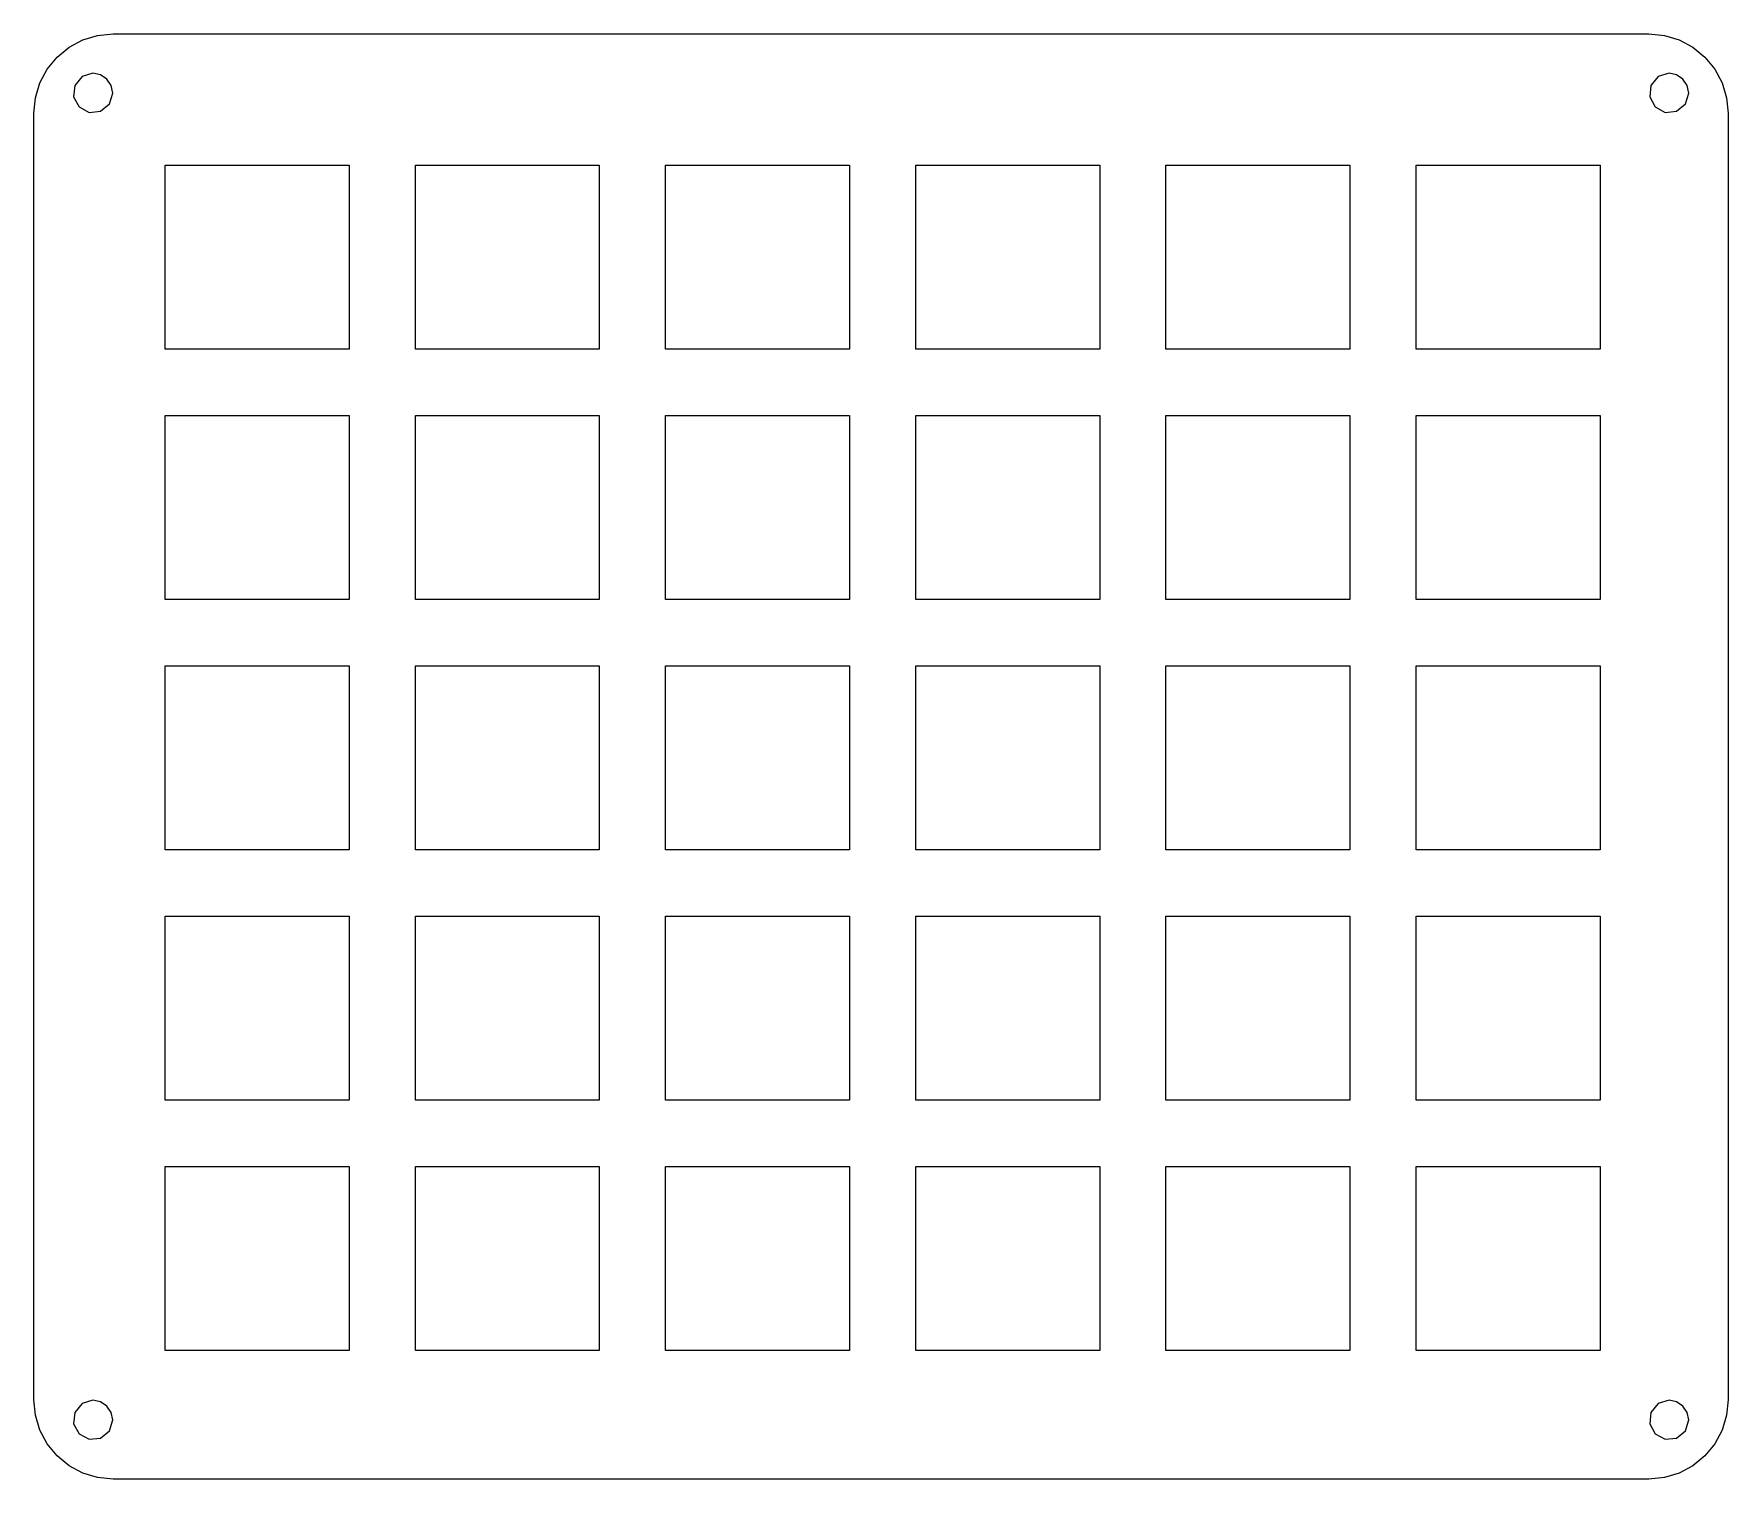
# Model space of a CAD drawing. Extents: x 0 to 129, y 10 to 120.
import ezdxf

# ---------------------------------------------------------------- set-up
doc = ezdxf.new("R2010")
doc.units = 0

msp = doc.modelspace()

# ---------------------------------------------------------------- linework, layer by layer
at = {"layer": 'Layer 1'}
for p, q in [((4.850311, 119.882848), (6.032735, 120)), ((6.032735, 120), (122.967265, 120)), ((6.032735, 120), (6.032735, 120)), ((122.967265, 120), (124.149689, 119.882848)), ((1.766947, 118.230577), (2.685771, 118.985009)), ((2.685771, 118.985009), (3.724107, 119.540142)), ((3.724107, 119.540142), (4.850311, 119.882848)), ((124.149689, 119.882848), (125.275893, 119.540142)), ((125.275893, 119.540142), (126.314229, 118.985009)), ((126.314229, 118.985009), (127.233053, 118.230577)), ((1.01357, 117.310465), (1.766947, 118.230577)), ((127.233053, 118.230577), (127.98643, 117.310465)), ((0.116988, 115.142892), (0.459215, 116.270674)), ((0.459215, 116.270674), (1.01357, 117.310465)), ((3.666645, 116.747204), (3.114181, 116.074025)), ((4.5, 117), (3.666645, 116.747204)), ((5.074025, 116.885819), (4.5, 117)), ((4.5, 117), (4.5, 117)), ((5.56066, 116.56066), (5.074025, 116.885819)), ((5.885819, 116.074025), (5.56066, 116.56066)), ((123.666645, 116.747204), (123.114181, 116.074025)), ((124.5, 117), (123.666645, 116.747204)), ((125.074025, 116.885819), (124.5, 117)), ((124.5, 117), (124.5, 117)), ((125.56066, 116.56066), (125.074025, 116.885819)), ((125.885819, 116.074025), (125.56066, 116.56066)), ((127.98643, 117.310465), (128.540785, 116.270674)), ((128.540785, 116.270674), (128.883012, 115.142892)), ((0, 113.95881), (0.116988, 115.142892)), ((3.114181, 116.074025), (3.028822, 115.207365)), ((3.028822, 115.207365), (3.43934, 114.43934)), ((5.747204, 114.666645), (6, 115.5)), ((6, 115.5), (5.885819, 116.074025)), ((123.114181, 116.074025), (123.028822, 115.207365)), ((123.028822, 115.207365), (123.43934, 114.43934)), ((125.747204, 114.666645), (126, 115.5)), ((126, 115.5), (125.885819, 116.074025)), ((128.883012, 115.142892), (129, 113.95881)), ((0, 16.04119), (0, 113.95881)), ((3.43934, 114.43934), (4.207365, 114.028822)), ((4.207365, 114.028822), (5.074025, 114.114181)), ((5.074025, 114.114181), (5.747204, 114.666645)), ((123.43934, 114.43934), (124.207365, 114.028822)), ((124.207365, 114.028822), (125.074025, 114.114181)), ((125.074025, 114.114181), (125.747204, 114.666645)), ((129, 113.95881), (129, 16.04119)), ((0.116988, 14.857108), (0, 16.04119)), ((3.666645, 15.747204), (3.114181, 15.074025)), ((4.5, 16), (3.666645, 15.747204)), ((5.074025, 15.885819), (4.5, 16)), ((4.5, 16), (4.5, 16)), ((5.56066, 15.56066), (5.074025, 15.885819)), ((5.885819, 15.074025), (5.56066, 15.56066)), ((123.666645, 15.747204), (123.114181, 15.074025)), ((124.5, 16), (123.666645, 15.747204)), ((125.074025, 15.885819), (124.5, 16)), ((124.5, 16), (124.5, 16)), ((125.56066, 15.56066), (125.074025, 15.885819)), ((125.885819, 15.074025), (125.56066, 15.56066)), ((129, 16.04119), (128.883012, 14.857108)), ((0.459215, 13.729326), (0.116988, 14.857108)), ((3.114181, 15.074025), (3.028822, 14.207365)), ((3.028822, 14.207365), (3.43934, 13.43934)), ((5.747204, 13.666645), (6, 14.5)), ((6, 14.5), (5.885819, 15.074025)), ((123.114181, 15.074025), (123.028822, 14.207365)), ((123.028822, 14.207365), (123.43934, 13.43934)), ((125.747204, 13.666645), (126, 14.5)), ((126, 14.5), (125.885819, 15.074025)), ((128.883012, 14.857108), (128.540785, 13.729326)), ((1.01357, 12.689535), (0.459215, 13.729326)), ((3.43934, 13.43934), (4.207365, 13.028822)), ((4.207365, 13.028822), (5.074025, 13.114181)), ((5.074025, 13.114181), (5.747204, 13.666645)), ((123.43934, 13.43934), (124.207365, 13.028822)), ((124.207365, 13.028822), (125.074025, 13.114181)), ((125.074025, 13.114181), (125.747204, 13.666645)), ((128.540785, 13.729326), (127.98643, 12.689535)), ((1.766947, 11.769423), (1.01357, 12.689535)), ((2.685771, 11.014991), (1.766947, 11.769423)), ((127.233053, 11.769423), (126.314229, 11.014991)), ((127.98643, 12.689535), (127.233053, 11.769423)), ((3.724107, 10.459858), (2.685771, 11.014991)), ((4.850311, 10.117152), (3.724107, 10.459858)), ((125.275893, 10.459858), (124.149689, 10.117152)), ((126.314229, 11.014991), (125.275893, 10.459858)), ((6.032735, 10), (4.850311, 10.117152)), ((122.967265, 10), (6.032735, 10)), ((124.149689, 10.117152), (122.967265, 10))]:
    msp.add_line(p, q, dxfattribs=at)
at = {"layer": 'switch-cutout-locations'}
for p, q in [((10, 110), (24, 110)), ((10, 96), (10, 110)), ((24, 110), (24, 96)), ((29.05, 110), (43.05, 110)), ((29.05, 96), (29.05, 110)), ((43.05, 110), (43.05, 96)), ((48.1, 110), (62.1, 110)), ((48.1, 96), (48.1, 110)), ((62.1, 110), (62.1, 96)), ((67.15, 110), (81.15, 110)), ((67.15, 96), (67.15, 110)), ((81.15, 110), (81.15, 96)), ((86.2, 110), (100.2, 110)), ((86.2, 96), (86.2, 110)), ((100.2, 110), (100.2, 96)), ((105.25, 110), (119.25, 110)), ((105.25, 96), (105.25, 110)), ((119.25, 110), (119.25, 96)), ((24, 96), (10, 96)), ((43.05, 96), (29.05, 96)), ((62.1, 96), (48.1, 96)), ((81.15, 96), (67.15, 96)), ((100.2, 96), (86.2, 96)), ((119.25, 96), (105.25, 96)), ((10, 90.949997), (24, 90.949997)), ((10, 76.949997), (10, 90.949997)), ((24, 90.949997), (24, 76.949997)), ((29.050003, 90.949997), (43.050003, 90.949997)), ((29.050003, 76.949997), (29.050003, 90.949997)), ((43.050003, 90.949997), (43.050003, 76.949997)), ((48.100006, 90.949997), (62.100006, 90.949997)), ((48.100006, 76.949997), (48.100006, 90.949997)), ((62.100006, 90.949997), (62.100006, 76.949997)), ((67.149994, 90.949997), (81.149994, 90.949997)), ((67.149994, 76.949997), (67.149994, 90.949997)), ((81.149994, 90.949997), (81.149994, 76.949997)), ((86.199997, 90.949997), (100.199997, 90.949997)), ((86.199997, 76.949997), (86.199997, 90.949997)), ((100.199997, 90.949997), (100.199997, 76.949997)), ((105.25, 90.949997), (119.25, 90.949997)), ((105.25, 76.949997), (105.25, 90.949997)), ((119.25, 90.949997), (119.25, 76.949997)), ((24, 76.949997), (10, 76.949997)), ((43.050003, 76.949997), (29.050003, 76.949997)), ((62.100006, 76.949997), (48.100006, 76.949997)), ((81.149994, 76.949997), (67.149994, 76.949997)), ((100.199997, 76.949997), (86.199997, 76.949997)), ((119.25, 76.949997), (105.25, 76.949997)), ((10, 71.900002), (24, 71.900002)), ((10, 57.900002), (10, 71.900002)), ((24, 71.900002), (24, 57.900002)), ((29.049999, 71.900002), (43.049999, 71.900002)), ((29.049999, 57.900002), (29.049999, 71.900002)), ((43.049999, 71.900002), (43.049999, 57.900002)), ((48.099995, 71.900002), (62.099995, 71.900002)), ((48.099995, 57.900002), (48.099995, 71.900002)), ((62.099995, 71.900002), (62.099995, 57.900002)), ((67.149994, 71.900002), (81.149994, 71.900002)), ((67.149994, 57.900002), (67.149994, 71.900002)), ((81.149994, 71.900002), (81.149994, 57.900002)), ((86.199997, 71.900002), (100.199997, 71.900002)), ((86.199997, 57.900002), (86.199997, 71.900002)), ((100.199997, 71.900002), (100.199997, 57.900002)), ((105.25, 71.900002), (119.25, 71.900002)), ((105.25, 57.900002), (105.25, 71.900002)), ((119.25, 71.900002), (119.25, 57.900002)), ((24, 57.900002), (10, 57.900002)), ((43.049999, 57.900002), (29.049999, 57.900002)), ((62.099995, 57.900002), (48.099995, 57.900002)), ((81.149994, 57.900002), (67.149994, 57.900002)), ((100.199997, 57.900002), (86.199997, 57.900002)), ((119.25, 57.900002), (105.25, 57.900002)), ((10, 52.85), (24, 52.85)), ((10, 38.85), (10, 52.85)), ((24, 52.85), (24, 38.85)), ((29.049995, 52.85), (43.049995, 52.85)), ((29.049995, 38.85), (29.049995, 52.85)), ((43.049995, 52.85), (43.049995, 38.85)), ((48.099998, 52.85), (62.099998, 52.85)), ((48.099998, 38.85), (48.099998, 52.85)), ((62.099998, 52.85), (62.099998, 38.85)), ((67.149986, 52.85), (81.149986, 52.85)), ((67.149986, 38.85), (67.149986, 52.85)), ((81.149986, 52.85), (81.149986, 38.85)), ((86.199989, 52.85), (100.199989, 52.85)), ((86.199989, 38.85), (86.199989, 52.85)), ((100.199989, 52.85), (100.199989, 38.85)), ((105.24998, 52.85), (119.24998, 52.85)), ((105.24998, 38.85), (105.24998, 52.85)), ((119.24998, 52.85), (119.24998, 38.85)), ((24, 38.85), (10, 38.85)), ((43.049995, 38.85), (29.049995, 38.85)), ((62.099998, 38.85), (48.099998, 38.85)), ((81.149986, 38.85), (67.149986, 38.85)), ((100.199989, 38.85), (86.199989, 38.85)), ((119.24998, 38.85), (105.24998, 38.85)), ((10, 33.8), (24, 33.8)), ((10, 19.8), (10, 33.8)), ((24, 33.8), (24, 19.8)), ((29.049995, 33.8), (43.049995, 33.8)), ((29.049995, 19.8), (29.049995, 33.8)), ((43.049995, 33.8), (43.049995, 19.8)), ((48.099995, 33.8), (62.099995, 33.8)), ((48.099995, 19.8), (48.099995, 33.8)), ((62.099995, 33.8), (62.099995, 19.8)), ((67.149979, 33.8), (81.149979, 33.8)), ((67.149979, 19.8), (67.149979, 33.8)), ((81.149979, 33.8), (81.149979, 19.8)), ((86.199982, 33.8), (100.199982, 33.8)), ((86.199982, 19.8), (86.199982, 33.8)), ((100.199982, 33.8), (100.199982, 19.8)), ((105.24998, 33.8), (119.24998, 33.8)), ((105.24998, 19.8), (105.24998, 33.8)), ((119.24998, 33.8), (119.24998, 19.8)), ((24, 19.8), (10, 19.8)), ((43.049995, 19.8), (29.049995, 19.8)), ((62.099995, 19.8), (48.099995, 19.8)), ((81.149979, 19.8), (67.149979, 19.8)), ((100.199982, 19.8), (86.199982, 19.8)), ((119.24998, 19.8), (105.24998, 19.8))]:
    msp.add_line(p, q, dxfattribs=at)

doc.saveas('drawing.dxf')
